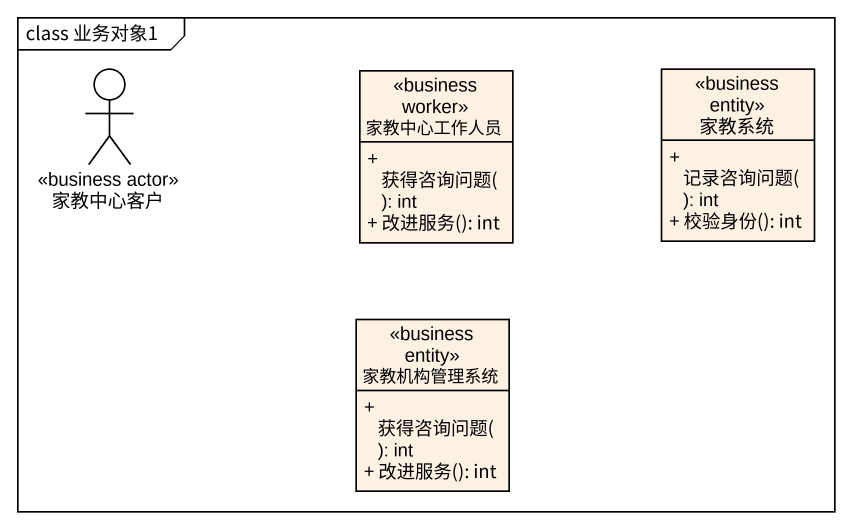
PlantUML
@startuml
mainframe class 业务对象1
allowmixing
hide circle
hide empty members
skinparam classAttributeIconSize 0
actor 家教中心客户 <<business actor>>
class 家教中心工作人员 <<business worker>> {
  + 获得咨询问题(): int
  + 改进服务(): int
}
class 家教系统 <<business entity>> {
  + 记录咨询问题(): int
  + 校验身份(): int
}
class 家教机构管理系统 <<business entity>> {
  + 获得咨询问题(): int
  + 改进服务(): int
}
@enduml
